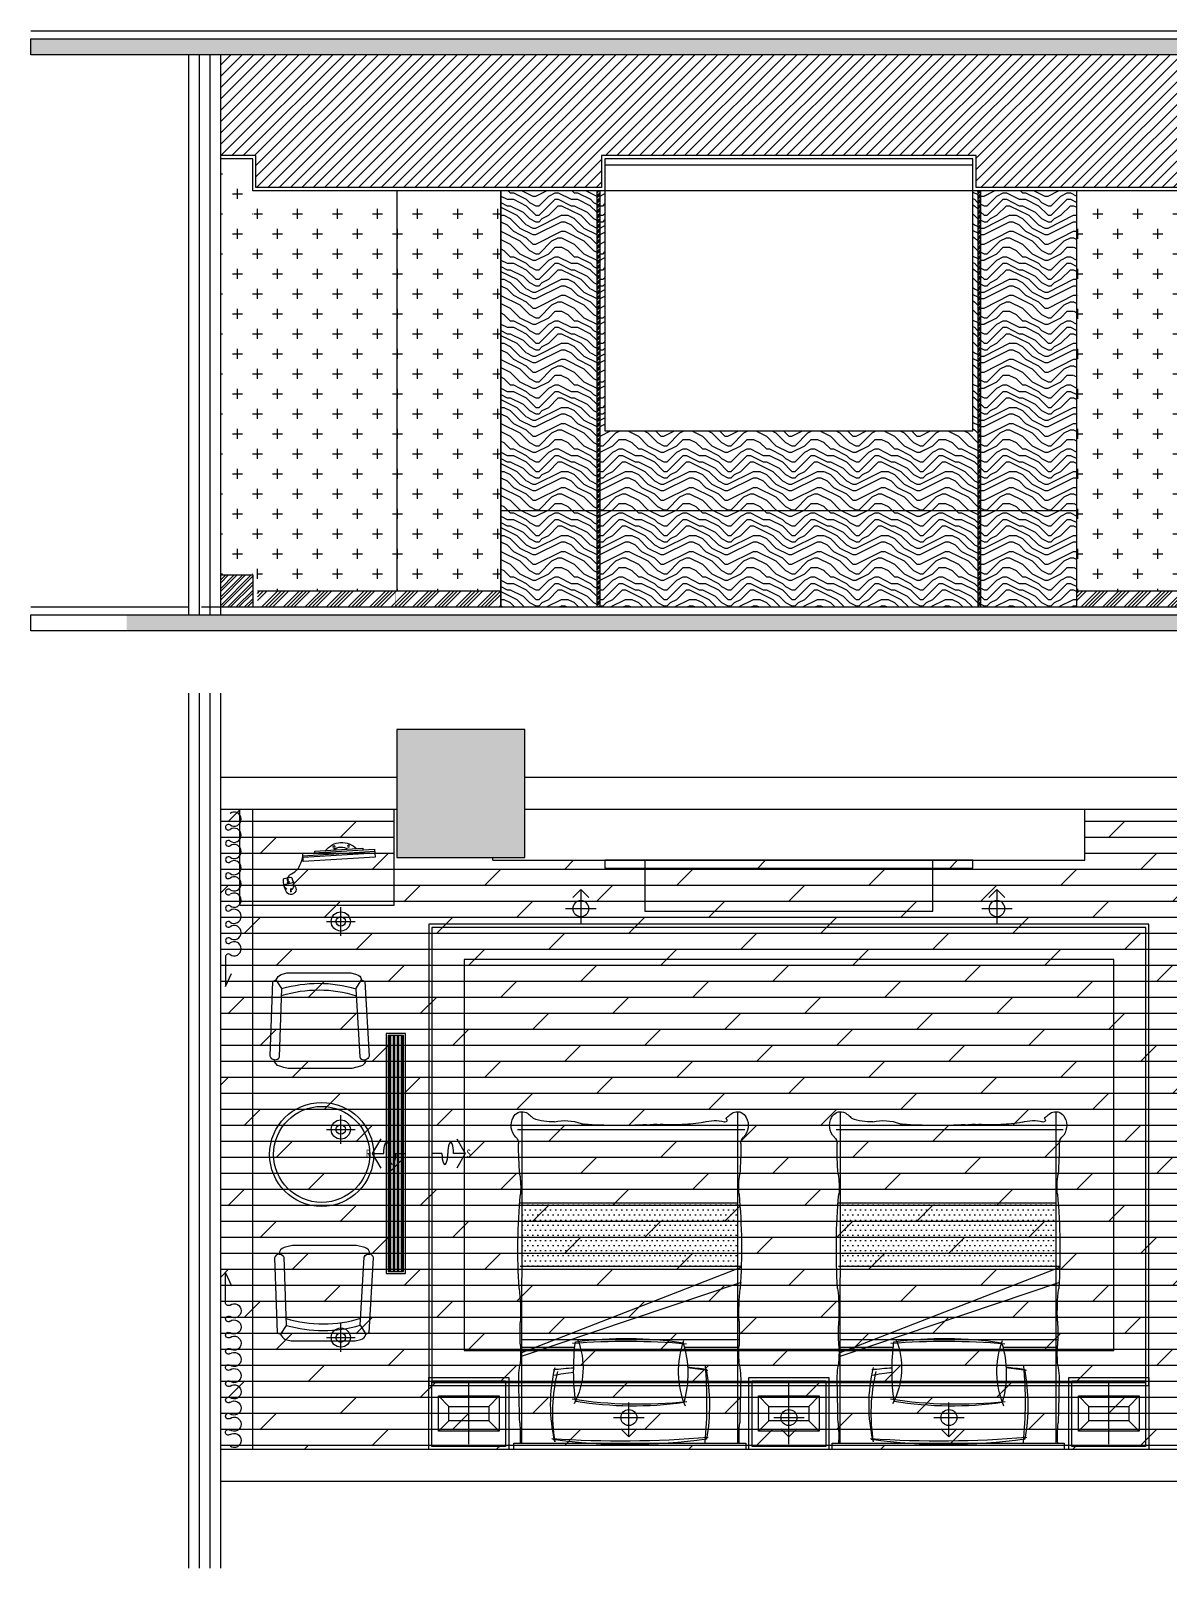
# Model space of a CAD drawing. Extents: x -153478 to 95136, y -45571 to 574449.
# Drawn here: x -9636 to -2516, y 25787 to 35393 of the extents above; entities that cross this region are included whole.
import ezdxf

# ---------------------------------------------------------------- set-up
doc = ezdxf.new("R2010")
doc.units = 0
doc.header["$LTSCALE"] = 10
doc.header["$MEASUREMENT"] = 0
doc.layers.get('0').update_dxf_attribs({"linetype": 'CONTINUOUS'})
for name, color, linetype in [('A 拆除墙体', 30, 'CONTINUOUS'), ('A 活动家具', 43, 'CONTINUOUS'), ('A 装饰完成面', 6, 'CONTINUOUS'), ('A填充', 148, 'CONTINUOUS'), ('A建筑墙体', 160, 'CONTINUOUS'), ('A建筑窗户', 136, 'CONTINUOUS'), ('COLUMN', 9, 'CONTINUOUS'), ('C地面分格', 136, 'CONTINUOUS'), ('D天花分格', 136, 'CONTINUOUS'), ('D天花灯具', 1, 'CONTINUOUS'), ('K窗帘线', 43, 'CONTINUOUS'), ('PUB_HATCH', 251, 'CONTINUOUS')]:
    doc.layers.add(name, color=color, linetype=linetype)
doc.styles.add('-宋体', font='simhei.ttf', dxfattribs={"width": 0.8})
pattern_1 = [(0, (320, 0), (400, 400), [20, -380]), (0, (40, 40), (400, 400), [40, -360]), (0, (300, 60), (400, 400), [20, -380]), (0, (60, 100), (400, 400), [20, -380]), (0, (300, 120), (400, 400), [20, -380]), (0, (80, 140), (400, 400), [20, -380]), (0, (300, 160), (400, 400), [20, -380]), (0, (80, 200), (400, 400), [20, -220, 20, -140]), (0, (80, 240), (400, 400), [40, -200, 20, -140]), (0, (60, 300), (400, 400), [20, -60, 20, -160, 20, -120]), (0, (40, 340), (400, 400), [20, -80, 40, -260]), (0, (300, 360), (400, 400), [20, -380]), (0, (40, 380), (400, 400), [20, -100, 20, -260]), (45, (0, 0), (4e-14, 400), [56.5684, -509.117]), (45, (340, 0), (4e-14, 400), [113.137, -452.5483]), (45, (340, 200), (4e-14, 400), [28.284, -537.4014]), (45, (0, 240), (4e-14, 400), [84.853, -480.8326]), (45, (340, 240), (4e-14, 400), [141.4214, -424.264]), (45, (340, 300), (4e-14, 400), [84.853, -480.8326]), (315, (260, 340), (400, -9e-14), [28.284, -537.4014]), (315, (120, 20), (400, -9e-14), [56.5684, -509.117]), (315, (140, 180), (400, -9e-14), [56.5684, -509.117]), (315, (260, 100), (400, -9e-14), [56.5684, -509.117]), (315, (240, 260), (400, -9e-14), [56.5684, -509.117]), (315, (260, 300), (400, -9e-14), [84.853, -480.8326]), (315, (160, 60), (400, -9e-14), [84.853, -480.8326]), (315, (220, 80), (400, -9e-14), [84.853, -480.8326]), (315, (160, 220), (400, -9e-14), [84.853, -480.8326]), (315, (200, 240), (400, -9e-14), [84.853, -480.8326]), (26.56505, (20, 80), (400, 2e-07), [44.7214, -849.706]), (26.56505, (320, 60), (400, 2e-07), [178.8854, -715.5418]), (26.56505, (320, 120), (400, 2e-07), [178.8854, -715.5418]), (26.56505, (320, 160), (400, 2e-07), [178.8856, -268, 89.444, -358.0976]), (26.56505, (360, 220), (400, 2e-07), [44.7214, -849.706]), (26.56505, (0, 360), (400, 2e-07), [44.7214, -849.706]), (26.56505, (320, 360), (400, 2e-07), [89.4427, -804.9845]), (333.43495, (220, 0), (400, -2e-07), [89.4427, -804.9845]), (333.43495, (80, 100), (400, -2e-07), [89.4427, -804.9845]), (333.43495, (80, 40), (400, -2e-07), [44.7214, -849.7045]), (333.43495, (100, 140), (400, -2e-07), [134.164, -760.263]), (333.43495, (180, 140), (400, -2e-07), [89.4427, -804.9845]), (333.43495, (220, 160), (400, -2e-07), [89.4427, -804.9845]), (333.43495, (100, 200), (400, -2e-07), [44.7214, -849.7045]), (333.43495, (120, 240), (400, -2e-07), [44.7214, -849.7045]), (333.43495, (280, 320), (400, -2e-07), [44.7214, -849.7045]), (333.43495, (260, 180), (400, -2e-07), [44.7214, -849.7045]), (333.43495, (80, 300), (400, -2e-07), [134.164, -760.263]), (333.43495, (60, 340), (400, -2e-07), [89.4427, -804.9845]), (333.43495, (280, 220), (400, -2e-07), [44.72, -402.48, 44.72, -402.5072]), (333.43495, (160, 300), (400, -2e-07), [89.4427, -804.9845]), (333.43495, (180, 340), (400, -2e-07), [89.4427, -804.9845]), (333.43495, (60, 380), (400, -2e-07), [89.4427, -804.9845]), (333.43495, (180, 380), (400, -2e-07), [89.4427, -804.9845])]

# ---------------------------------------------------------------- blocks, each defined once
blk = doc.blocks.new('_FZH')
at = {"color": 160}
blk.add_lwpolyline([(-0.5, -0.5), (0.5, -0.5), (0.5, 0.5), (-0.5, 0.5)], close=True, dxfattribs=at)
at = {"layer": 'PUB_HATCH', "color": 8}
blk.add_solid([(-0.5, -0.5), (0.5, -0.5), (-0.5, 0.5), (0.5, 0.5)], dxfattribs=at)
blk = doc.blocks.new('*U799')
at = {"linetype": 'ByBlock'}
h = blk.add_hatch(dxfattribs=at)
h.set_pattern_fill('ANSI34', color=250, scale=30)
h.set_pattern_definition([(45, (2400, 0), (-15.9099, 15.9099), []), (45, (2405.303, 0), (-15.9099, 15.9099), []), (45, (2410.607, 0), (-15.9099, 15.9099), []), (45, (2415.91, 0), (-15.9099, 15.9099), [])])
h.paths.add_polyline_path([(0, 0), (0, 20), (2600, 20), (2600, 0)])
at = {"color": 30, "linetype": 'ByBlock'}
blk.add_lwpolyline([(0, 0), (0, 20), (2600, 20), (2600, 0)], close=True, dxfattribs=at)
blk = doc.blocks.new('*U529')
at = {"linetype": 'ByBlock'}
h = blk.add_hatch(dxfattribs=at)
h.set_pattern_fill('ANSI34', color=250, scale=30)
h.set_pattern_definition([(45, (2400, 0), (-15.9099, 15.9099), []), (45, (2405.303, 0), (-15.9099, 15.9099), []), (45, (2410.607, 0), (-15.9099, 15.9099), []), (45, (2415.91, 0), (-15.9099, 15.9099), [])])
h.paths.add_polyline_path([(0, 0), (0, 20), (2600, 20), (2600, 0)])
at = {"color": 30, "linetype": 'ByBlock'}
blk.add_lwpolyline([(0, 0), (0, 20), (2600, 20), (2600, 0)], close=True, dxfattribs=at)
blk = doc.blocks.new('DRAPES2')
at = {"layer": 'K窗帘线', "color": 43}
for p, q in [((0, 0), (82, 37.3)), ((186.3, 0), (0, 0))]:
    blk.add_line(p, q, dxfattribs=at)
at = {"layer": 'K窗帘线', "color": 43, "linetype": 'ByBlock', "extrusion": (0, 0, -1)}
for centre, major_axis, start_param, end_param in [((236.9, 53.6), (-31.3, 31.3), 4.8823, 7.06864), ((236.9, 53.6), (-31.3, 31.3), 0.785455, 2.971795), ((338.2, 53.5), (31.3, 31.3), 3.311504, 5.497844), ((338.2, 53.5), (-31.3, 31.3), 0.785455, 2.971795), ((439.4, 53.5), (-31.3, 31.3), 4.8823, 7.06864), ((439.4, 53.5), (-31.3, 31.3), 0.785455, 2.971795), ((540.7, 53.5), (31.3, 31.3), 3.311504, 5.497844), ((540.7, 53.5), (31.3, 31.3), -0.785341, 1.400999), ((641.9, 53.5), (-31.3, 31.3), 4.8823, 7.06864), ((641.9, 53.5), (-31.3, 31.3), 0.785455, 2.971795), ((743.2, 53.5), (31.3, 31.3), 3.311504, 5.497844), ((743.2, 53.5), (-31.3, 31.3), 0.785455, 2.971795), ((844.4, 53.5), (-31.3, 31.3), 4.8823, 7.06864), ((844.4, 53.5), (-31.3, 31.3), 0.785455, 2.971795), ((945.7, 53.5), (31.3, 31.3), 3.311504, 5.497844), ((945.7, 53.5), (31.3, 31.3), -0.785341, 1.400999), ((186.3, 17.8), (-12.6, 12.6), 1.740708, 3.927048), ((287.6, 17.7), (-12.6, 12.6), 1.740708, 6.113388), ((388.8, 17.7), (-12.6, 12.6), 1.740708, 6.113388), ((490.1, 17.7), (12.6, 12.6), 0.169911, 4.542591), ((591.3, 17.7), (12.6, 12.6), 2.356251, 4.542591), ((591.3, 17.7), (-12.6, 12.6), 1.740708, 3.927048), ((692.6, 17.7), (-12.6, 12.6), 1.740708, 6.113388), ((793.8, 17.7), (-12.6, 12.6), 1.740708, 6.113388), ((895.1, 17.7), (12.6, 12.6), 0.169911, 4.542591), ((996.3, 17.7), (12.6, 12.6), 2.356251, 4.542591)]:
    blk.add_ellipse(centre, major_axis=major_axis, ratio=1, start_param=start_param, end_param=end_param, dxfattribs=at)
at = {"layer": 'K窗帘线', "color": 43, "extrusion": (0, 0, -1)}
for centre, major_axis, start_param, end_param in [((1046.7, 53.5), (-31.3, 31.3), 4.8823, 7.06864), ((1046.7, 53.5), (-31.3, 31.3), 0.785455, 2.971795), ((996.1, 17.7), (-12.6, 12.6), 1.740708, 3.927048)]:
    blk.add_ellipse(centre, major_axis=major_axis, ratio=1, start_param=start_param, end_param=end_param, dxfattribs=at)
blk = doc.blocks.new('A$C009A5797')
at = {"layer": 'A 活动家具', "linetype": 'Continuous'}
h = blk.add_hatch(dxfattribs=at)
h.set_pattern_fill('DOTS', color=256, scale=20, style=0)
h.set_pattern_definition([(0, (-14785.876, -183188.47), (15.875, 31.75), [0, -31.75])])
h.paths.add_polyline_path([(672.9, -1541.3), (672.9, -1145.3), (-673.9, -1145.3), (-673.5, -1541.3)])
for p, q in [((725, 0), (-725, 0)), ((-675, -40), (-672.9, -2109)), ((675, -40), (675, -2109)), ((-675.5, -584), (698.3, -1046)), ((-674.4, -606.6), (697, -1139.8)), ((-343.4, -637.4), (-674.4, -637)), ((682.6, -638.4), (342.8, -638)), ((-672.3, -688.7), (684.7, -688.7)), ((-685, -1145.3), (697.2, -1145.3)), ((-684, -1541.3), (672.9, -1541.3)), ((-700.4, -2000), (719.1, -2000))]:
    blk.add_line(p, q, dxfattribs=at)
blk.add_lwpolyline([(-725, 0), (-725, -40), (725, -40), (725, 0)], dxfattribs=at)
for centre, radius, start, end in [((-1575.9, -84.9), 892.2, 354.75915, 2.88184), ((514.2, -279.6), 1008.3, 166.76262, 193.379), ((-51, -6579.3), 6526.4, 85.23673, 93.81934), ((599.9, -228), 1080.4, 170.47988, 193.86928), ((-11.9, -3494.1), 3463.6, 81.8348, 97.77169), ((-2123.1, -295.6), 2604, 354.96355, 5.51745), ((-727.6, -275.4), 1225.7, 349.36162, 9.85155), ((1454.2, -87.4), 770.7, 176.47614, 185.88287), ((20492.4, -723.8), 21187.2, 178.49238, 179.10433), ((-20492.3, -723.8), 21187.2, 0.89567, 1.50762), ((54.9, -3054.3), 2771.3, 83.74761, 98.62019), ((-767.7, -510.6), 476.4, 338.04758, 28.07993), ((22.2, -2611), 2339.1, 82.24544, 98.83963), ((872.6, -487.9), 567.4, 157.46258, 199.88393), ((1139.9, -495.6), 1490.1, 172.44671, 186.84862), ((-291.9, -474.8), 655.3, 342.85913, 16.07365), ((-115.7, -432.5), 577.9, 176.03666, 189.53314), ((139.9, 3088.4), 3606.5, 260.12572, 262.19158), ((115.8, -432.5), 577.9, 350.46686, 3.96334), ((-1479.3, -606), 797.5, 356.782, 5.59148), ((33.1, 4425), 4951.6, 264.086, 265.56212), ((152.3, 1590), 2116.7, 275.68835, 278.8235), ((222.3, 1099.5), 1617.7, 274.96667, 279.48606), ((1479.4, -606), 797.5, 174.40852, 183.218), ((812.5, -727.1), 1497.5, 177.0776, 182.9224), ((-20.9, 3860), 4537.3, 265.74423, 274.74094), ((-21.5, 1703.9), 2398.4, 262.38074, 278.53307), ((-812.4, -727.1), 1497.5, 357.0776, 2.9224), ((-1978.3, -856.8), 1296.3, 353.33019, 2.35813), ((1978.5, -856.8), 1296.3, 177.64187, 186.66981), ((3140.5, -1251.1), 3839, 176.3593, 185.15102), ((-3140.3, -1251.1), 3839, 354.84898, 3.6407), ((-1189.8, -1640.2), 508.8, 350.76993, 5.00453), ((1190, -1640.2), 508.8, 174.99547, 189.23007), ((1981.4, -1910.5), 2675.7, 175.95616, 180.02809), ((-1981.3, -1910.5), 2675.7, 359.97191, 4.04384), ((-748.6, -1913.1), 54.3, 313.7565, 1.4444), ((748.7, -1913.1), 54.3, 178.5556, 226.2435), ((-635.8, -2025.5), 104.9, 135.78413, 208.72126), ((636, -2025.5), 104.9, 331.27874, 44.21587), ((-672.3, -2050.4), 61.1, 204.65516, 287.05817), ((-709.4, -1983.4), 137, 293.70607, 321.95597), ((-483.6, -2398.1), 350.7, 87.74964, 109.64634), ((-403.9, -1777.3), 278.3, 256.29612, 291.05605), ((-335.5, -1849.1), 190.6, 279.54829, 285.67625), ((-71.6, -4861.5), 2836.9, 86.41809, 94.29456), ((168.1, -1228), 804.6, 265.54391, 271.72422), ((273.7, -2953.2), 924.5, 86.58351, 95.04736), ((293.2, -2953.2), 923.5, 79.4443, 87.79245), ((531.4, -1822), 233.7, 252.81922, 285.00129), ((596.7, -2057.8), 11.2, 296.22056, 115.59262), ((709.6, -1983.5), 137, 218.04403, 246.29393), ((672.4, -2050.4), 61.1, 252.94183, 335.34484)]:
    blk.add_arc(centre, radius, start, end, dxfattribs=at)
blk = doc.blocks.new('600x450床头几')
at = {"layer": 'A 活动家具', "color": 8, "linetype": 'Continuous'}
for p, q in [((-175, 45), (-240, 110)), ((-50, -190), (-50, 190)), ((75, 45), (140, 110)), ((222.8, 0), (-322.8, 0)), ((-175, -45), (-240, -110)), ((75, -45), (140, -110))]:
    blk.add_line(p, q, dxfattribs=at)
at = {"layer": 'A 活动家具', "linetype": 'Continuous'}
for points in [[(200, 225), (200, -225), (-300, -225), (-300, 225)], [(180, 205), (180, -205), (-280, -205), (-280, 205)], [(140, -110), (-240, -110), (-240, 110), (140, 110)]]:
    blk.add_lwpolyline(points, close=True, dxfattribs=at)
at = {"layer": 'A 活动家具', "color": 8, "linetype": 'Continuous'}
blk.add_lwpolyline([(75, -45), (-175, -45), (-175, 45), (75, 45)], close=True, dxfattribs=at)
blk = doc.blocks.new('QRQR')
at = {"layer": 'A 活动家具', "linetype": 'Continuous'}
for p, q in [((-230.2, -97.6), (-266.4, -42.7)), ((231.9, -98.3), (266.4, -42.7))]:
    blk.add_line(p, q, dxfattribs=at)
blk.add_lwpolyline([(-191.6, -596.5), (-217.7, -590), (-243.8, -583.5, -0.344151), (-275.6, -542.7, -0.318714), (-303.8, -519.8), (-286.5, -51.7), (-266.4, -42.7, -0.164168), (-235.1, -8.9), (-199.7, 0), (199.7, 0), (235.1, -8.9, -0.298595), (266.4, -42.7), (288.2, -52.5), (315, -520.5, -0.274063), (291.9, -542.7, -0.344151), (260, -583.5), (207.8, -596.5), (-191.6, -596.5)], format="xyb", close=True, dxfattribs=at)
blk.add_lwpolyline([(-275.6, -542.7, 0.318714), (-244.7, -523.6), (-230.2, -97.6, -0.143237), (231.9, -98.3), (255.9, -524.4, 0.364606), (291.9, -542.7)], format="xyb", dxfattribs=at)
at = {"layer": 'A 活动家具', "linetype": 'Continuous', "extrusion": (-1.0584e-16, -3.00163e-16, -1)}
blk.add_ellipse((-0.4, -887.8), major_axis=(600.9, 499.9), ratio=1, start_param=-1.177212, end_param=-0.571226, dxfattribs=at)
blk = doc.blocks.new('QBLOCK2008041212054960')
at = {"layer": 'A 活动家具'}
for p, q in [((-264.3, 158.3, -1040), (172.8, 51.4, -1040)), ((-261.9, 168, -1040), (175.2, 61.1, -1040)), ((-184.5, 174.8, -1040), (-186.9, 165.1, -1040)), ((106.9, 103.6, -1040), (-184.5, 174.8, -1040)), ((104.5, 93.9, -1040), (106.9, 103.6, -1040)), ((219.3, -85.2, -1040), (205.2, -113.3, -1040)), ((267, -98, -1040), (225.5, -82.7, -1040)), ((247.2, -90.7, -1040), (245.6, -94.3, -1040)), ((207.1, -105, -1040), (201, -117.3, -1040)), ((201, -117.3, -1040), (203.1, -118.5, -1040)), ((261.8, -134.2, -1040), (205.2, -113.3, -1040)), ((207.1, -105, -1040), (208.9, -105.9, -1040)), ((234.3, -120.4, -1040), (233, -123.6, -1040)), ((239.3, -108.8, -1040), (237, -114.1, -1040))]:
    blk.add_line(p, q, dxfattribs=at)
at = {"layer": 'A 活动家具', "elevation": -1040}
blk.add_lwpolyline([(-258.3, 182.6), (-270.2, 134), (166.9, 27.1), (178.8, 75.7)], close=True, dxfattribs=at)
at = {"layer": 'A 活动家具'}
for centre in [(-94.4, 172.3, -1040), (-6.2, 150.7, -1040)]:
    blk.add_circle(centre, 6.6, dxfattribs=at)
for centre, radius, start, end in [((-72.4, 61.1, -1040), 128.4, 27.03317, 125.48048), ((-62.9, 90.3, -1040), 69.4, 36.32293, 116.19072), ((223.8, -87.4, -1040), 5, 69.71217, 153.2894), ((214.3, -155.9, -1040), 33.4, 171.1828, 247.4847), ((253.4, -136, -1040), 53.3, 164.76817, 205.26714), ((213.6, -160.9, -1040), 28.6, 244.82124, 324.86169), ((253.4, -136, -1040), 53.3, 154.76293, 164.76817), ((181.3, -161.7, -1040), 27.9, 333.84389, 25.10416), ((181.3, -161.7, -1040), 30.9, 334.41458, 18.50856), ((112.7, -77.2, -1040), 159.6, 321.12939, 350.49259), ((214.7, -114.2, -1040), 51.2, 296.42725, 336.99947), ((265.2, -102.7, -1040), 5, 350.49259, 69.71217)]:
    blk.add_arc(centre, radius, start, end, dxfattribs=at)
for centre, major_axis in [((242.5, -101.6, -1040), (3.15, 7.28)), ((236, -117.4, -1040), (-7.45, 2.72))]:
    blk.add_ellipse(centre, major_axis=major_axis, ratio=0.432067, dxfattribs=at)
for points, knots in [([(247.2, -90.7, -1040), (238.3, -78.1, -1040), (237.2, -65.2, -1040), (204.9, -47.5, -1040), (184.5, -12.3, -1040), (174, 56.2, -1040)], [0, 0, 0, 0, 54.549651, 126.009239, 156.340807, 156.340807, 156.340807, 156.340807]), ([(202, -122, -1040), (200.5, -124.3, -1040), (196.4, -129.2, -1040), (190.1, -135.8, -1040), (183.8, -142.6, -1040), (181.8, -148.2, -1040), (181.3, -150.8, -1040)], [9.51244, 9.51244, 9.51244, 9.51244, 17.355242, 27.460135, 36.892546, 44.800695, 44.800695, 44.800695, 44.800695])]:
    blk.add_open_spline(points, degree=3, knots=knots, dxfattribs=at)
blk = doc.blocks.new('暗装射灯(角度可调)')
at = {"color": 8, "linetype": 'ByBlock'}
for p, q in [((2.4, 0), (-1.9, 0)), ((0, -1.9), (0, 1.9))]:
    blk.add_line(p, q, dxfattribs=at)
blk.add_lwpolyline([(1.4, 1), (2.4, 0), (1.4, -1)], dxfattribs=at)
at = {"color": 0, "linetype": 'ByBlock'}
blk.add_circle((0, 0), 1, dxfattribs=at)
blk = doc.blocks.new('*U62')
at = {"xscale": 50, "yscale": 50, "zscale": 50}
blk.add_blockref('暗装射灯(角度可调)', (27895.3, -2006.6), dxfattribs=at)
blk = doc.blocks.new('暗装筒灯')
at = {"color": 8}
for p, q in [((-90, 0), (90, 0)), ((0, -90), (0, 90))]:
    blk.add_line(p, q, dxfattribs=at)
blk.add_circle((0, 0), 60)
blk.add_circle((0, 0), 30, dxfattribs=at)
blk = doc.blocks.new('*U66')
blk.add_blockref('暗装筒灯', (0, 0))
blk = doc.blocks.new('*U653')
at = {"color": 8}
for p, q in [((-737.5, 42.5), (737.5, 42.5)), ((-737.5, 32.5), (737.5, 32.5)), ((-737.5, 17.5), (737.5, 17.5)), ((-737.5, 7.5), (737.5, 7.5)), ((-737.5, -7.5), (737.5, -7.5)), ((-737.5, -17.5), (737.5, -17.5)), ((-737.5, -32.5), (737.5, -32.5)), ((-737.5, -42.5), (737.5, -42.5))]:
    blk.add_line(p, q, dxfattribs=at)
for points in [[(750, 60), (-750, 60), (-750, -60), (750, -60)], [(737.5, 47.5), (-737.5, 47.5), (-737.5, -47.5), (737.5, -47.5)]]:
    blk.add_lwpolyline(points, close=True)
blk = doc.blocks.new('出风方向图例')
blk.add_line((62.2, 0), (0, 0))
for points in [[(207, 0), (135.3, 0)], [(154.2, 92.4), (207, 0), (154.2, -92.4)]]:
    blk.add_lwpolyline(points)
for centre, major_axis in [((80.4, 0), (0, -68.6)), ((117, 0), (0, 68.6))]:
    blk.add_ellipse(centre, major_axis=major_axis, ratio=0.266667, start_param=4.712389, end_param=7.853982)
at = {"color": 0, "linetype": 'ByBlock', "style": '-宋体', "width": 0.85}
blk.add_attdef('出风方向', (215.1, -25.1), '', height=50, dxfattribs=at)

msp = doc.modelspace()

# ---------------------------------------------------------------- hatches: boundary and pattern name
at = {"linetype": 'ByBlock'}
h = msp.add_hatch(dxfattribs=at)
h.set_pattern_fill('ANSI31', color=148, scale=400)
h.paths.add_polyline_path([(250.9, 35243.2), (-8449.1, 35243.2), (-8449.1, 34613.2), (-8229.1, 34613.2), (-8229.1, 34413.2), (-6069.1, 34413.2), (-6069.1, 34613.2), (-3729.1, 34613.2), (-3729.1, 34413.2), (250.9, 34413.2)])
h = msp.add_hatch()
h.set_pattern_fill('CROSS', color=148, scale=500)
h.paths.add_polyline_path([(-8449.1, 31993.2), (-8249.1, 31993.2), (-8249.1, 34543.2), (-8449.1, 34543.2)])
h = msp.add_hatch(dxfattribs=at)
h.set_pattern_fill('ENDGRAIN', color=148, scale=400, pattern_type=2)
h.set_pattern_definition(pattern_1)
h.paths.add_polyline_path([(-6099.1, 34393.2), (-6699.1, 34393.2), (-6699.1, 32393.2), (-6099.1, 32393.2)])
h.paths.add_polyline_path([(-6099.1, 32393.2), (-6699.1, 32393.2), (-6699.1, 31793.2), (-6099.1, 31793.2)])
h.paths.add_polyline_path([(-3099.1, 34393.2), (-3699.1, 34393.2), (-3699.1, 32393.2), (-3099.1, 32393.2)])
h.paths.add_polyline_path([(-3099.1, 32393.2), (-3699.1, 32393.2), (-3699.1, 31793.2), (-3099.1, 31793.2)])
h = msp.add_hatch(dxfattribs=at)
h.set_pattern_fill('ENDGRAIN', color=148, scale=400, pattern_type=2)
h.set_pattern_definition(pattern_1)
h.paths.add_polyline_path([(-3719.1, 31793.2), (-3719.1, 34393.2), (-3749.1, 34393.2), (-3749.1, 32893.2), (-6049.1, 32893.2), (-6049.1, 34393.2), (-6079.1, 34393.2), (-6079.1, 31793.2)])
h = msp.add_hatch()
h.set_pattern_fill('CROSS', color=148, scale=500)
h.paths.add_polyline_path([(-8219.1, 32023.2), (-8219.1, 31893.2), (-6699.1, 31893.2), (-6699.1, 34343.2), (-8229.1, 34343.2), (-8249.1, 34193.2), (-8249.1, 32023.2)])
h = msp.add_hatch()
h.set_pattern_fill('CROSS', color=148, scale=500)
h.paths.add_polyline_path([(250.9, 34343.2), (-2449.1, 34343.2), (-3099.1, 34343.2), (-3099.1, 31893.2), (250.9, 31893.2)])
h = msp.add_hatch()
h.set_pattern_fill('ANSI34', color=148, scale=10)
h.set_pattern_definition([(45, (132305.01, -536656.53), (-67.351921, 67.351921), []), (45, (132327.46, -536656.53), (-67.351921, 67.351921), []), (45, (132349.91, -536656.53), (-67.351921, 67.351921), []), (45, (132372.365, -536656.53), (-67.351921, 67.351921), [])])
h.paths.add_polyline_path([(-3099.1, 31893.2), (-3099.1, 31793.2), (250.9, 31793.2), (250.9, 31893.2)])
h.paths.add_polyline_path([(-8219.1, 31893.2), (-8219.1, 31793.2), (-6699.1, 31793.2), (-6699.1, 31893.2)])
at = {"layer": 'A填充'}
h = msp.add_hatch(dxfattribs=at)
h.set_pattern_fill('ANSI32', color=148, scale=100)
h.paths.add_polyline_path([(-8449.1, 31993.2), (-8449.1, 31793.2), (-8249.1, 31793.2), (-8249.1, 31993.2)])
at = {"layer": 'A建筑墙体'}
h = msp.add_hatch(color=8, dxfattribs=at)
h.dxf.hatch_style = 1
h.paths.add_polyline_path([(-9636.3, 35343.2), (891.4, 35343.2), (891.4, 35243.2), (-9636.3, 35243.2)])
h = msp.add_hatch(color=8, dxfattribs=at)
h.dxf.hatch_style = 1
h.paths.add_polyline_path([(-9036.3, 31743.2), (1491.4, 31743.2), (1491.4, 31643.2), (-9036.3, 31643.2)])
at = {"layer": 'C地面分格', "linetype": 'ByBlock'}
h = msp.add_hatch(dxfattribs=at)
h.set_pattern_fill('DOLMIT', color=148, scale=400)
h.set_pattern_definition([(0, (0, 17255.63), (0, 100), []), (45, (0, 17255.63), (-200, 200), [141.421, -282.843])])
edge = h.paths.add_edge_path()
edge.add_line((250.9, 29928.3), (250.9, 28828.3))
edge.add_line((250.9, 28828.3), (-1649.1, 28828.3))
edge.add_line((-1649.1, 28828.3), (-1649.1, 26528.3))
edge.add_line((-1649.1, 26528.3), (-8449.1, 26528.3))
edge.add_line((-8449.1, 26528.3), (-8449.1, 30528.3))
edge.add_line((-8449.1, 30528.3), (-7367.1, 30528.3))
edge.add_line((-7367.1, 30528.3), (-7367.1, 30210.3))
edge.add_line((-7367.1, 30210.3), (-3049.1, 30210.3))
edge.add_line((-3049.1, 30210.3), (-3049.1, 30528.3))
edge.add_line((-3049.1, 30528.3), (-249.1, 30528.3))
edge.add_line((-249.1, 30528.3), (-249.1, 29928.3))
edge.add_line((-249.1, 29928.3), (250.9, 29928.3))

# ---------------------------------------------------------------- linework, layer by layer
at = {"color": 30}
for p, q in [((-7349.1, 34393.2), (-7349.1, 31893.2)), ((-6699.1, 31793.2), (-6699.1, 34393.2)), ((-8219.1, 31893.2), (-6699.1, 31893.2)), ((-3099.1, 31893.2), (250.9, 31893.2))]:
    msp.add_line(p, q, dxfattribs=at)
at = {"color": 136, "linetype": 'ByBlock'}
msp.add_lwpolyline([(250.9, 34413.2), (-3729.1, 34413.2), (-3729.1, 34613.2), (-6069.1, 34613.2), (-6069.1, 34413.2), (-8229.1, 34413.2), (-8229.1, 34613.2), (-8449.1, 34613.2)], dxfattribs=at)
at = {"color": 160, "linetype": 'ByBlock'}
msp.add_lwpolyline([(250.9, 34393.2), (-3749.1, 34393.2), (-3749.1, 34593.2), (-6049.1, 34593.2), (-6049.1, 34393.2), (-8249.1, 34393.2), (-8249.1, 34593.2), (-8449.1, 34593.2)], dxfattribs=at)
at = {"layer": 'A 拆除墙体', "linetype": 'ByBlock'}
for p, q in [((-6099.1, 32393.2), (-6699.1, 32393.2)), ((-3719.1, 32393.2), (-6079.1, 32393.2)), ((-3099.1, 32393.2), (-3699.1, 32393.2))]:
    msp.add_line(p, q, dxfattribs=at)
for points in [[(-3749.1, 34553.2), (-6049.1, 34553.2), (-6049.1, 32893.2), (-3749.1, 32893.2)], [(-6699.1, 31793.2), (-3099.1, 31793.2), (-3099.1, 34393.2), (-6699.1, 34393.2)]]:
    msp.add_lwpolyline(points, close=True, dxfattribs=at)
at = {"layer": 'A 拆除墙体', "linetype": 'ByBlock', "const_width": 0.3}
msp.add_lwpolyline([(-7349.1, 31893.2), (-7359.1, 31893.2), (-7359.1, 31793.2)], dxfattribs=at)
at = {"layer": 'A 活动家具'}
msp.add_lwpolyline([(-7367.1, 30528.3), (-7367.1, 29928.3), (-8329.1, 29928.3), (-8329.1, 30528.3)], dxfattribs=at)
for points in [[(-6049.1, 30160.3), (-3749.1, 30160.3), (-3749.1, 30210.3), (-6049.1, 30210.3)], [(-3999.1, 29892.3), (-3999.1, 30210.3), (-5799.1, 30210.3), (-5799.1, 29892.3)]]:
    msp.add_lwpolyline(points, close=True, dxfattribs=at)
for radius in [325, 300]:
    msp.add_circle((-7818.5, 28372.6), radius, dxfattribs=at)
at = {"layer": 'A 装饰完成面'}
for p, q in [((-3099.1, 31793.2), (-3099.1, 34393.2)), ((-6749.1, 30210.3), (-6749.1, 30228.3))]:
    msp.add_line(p, q, dxfattribs=at)
at = {"layer": 'A 装饰完成面', "const_width": 0.3}
msp.add_lwpolyline([(-8449.1, 31993.2), (-8449.1, 32023.2), (-8249.1, 32023.2), (-8219.1, 32023.2), (-8219.1, 31793.2)], dxfattribs=at)
at = {"layer": 'A 装饰完成面'}
msp.add_lwpolyline([(-6749.1, 30210.3), (-3049.1, 30210.3), (-3049.1, 30528.3)], dxfattribs=at)
at = {"layer": 'A建筑墙体', "color": 160}
for p, q in [((-9636.3, 35393.2), (891.4, 35393.2)), ((-9636.3, 31793.2), (-8649.1, 31793.2)), ((-8569.1, 31793.2), (250.9, 31793.2))]:
    msp.add_line(p, q, dxfattribs=at)
at = {"layer": 'A建筑墙体'}
for p, q in [((-7349.1, 30728.3), (-8449.1, 30728.3)), ((-349.1, 30728.3), (-6549.1, 30728.3)), ((-7349.1, 30528.3), (-8449.1, 30528.3)), ((-249.1, 30528.3), (-6549.1, 30528.3)), ((-349.1, 26528.3), (-8449.1, 26528.3)), ((-349.1, 26328.3), (-8449.1, 26328.3))]:
    msp.add_line(p, q, dxfattribs=at)
at = {"layer": 'A建筑墙体', "color": 160}
for points in [[(-9636.3, 35343.2), (891.4, 35343.2), (891.4, 35243.2), (-9636.3, 35243.2)], [(-9636.3, 31743.2), (891.4, 31743.2), (891.4, 31643.2), (-9636.3, 31643.2)]]:
    msp.add_lwpolyline(points, close=True, dxfattribs=at)
msp.add_lwpolyline([(-8449.1, 31993.2), (-8249.1, 31993.2), (-8249.1, 31793.2)], dxfattribs=at)
at = {"layer": 'A建筑窗户', "color": 136}
for p, q in [((-8649.1, 31743.2), (-8649.1, 35243.2)), ((-8582.4, 31743.2), (-8582.4, 35243.2)), ((-8515.8, 31743.2), (-8515.8, 35243.2)), ((-8449.1, 31743.2), (-8449.1, 35243.2)), ((-8649.1, 30628.3), (-8649.1, 31254.4)), ((-8582.4, 30628.3), (-8582.4, 31254.4)), ((-8515.8, 30628.3), (-8515.8, 31254.4)), ((-8449.1, 30628.3), (-8449.1, 31254.4)), ((-8649.1, 26428.3), (-8649.1, 30628.3)), ((-8582.4, 26428.3), (-8582.4, 30628.3)), ((-8515.8, 26428.3), (-8515.8, 30628.3)), ((-8449.1, 26428.3), (-8449.1, 30628.3)), ((-8649.1, 25787), (-8649.1, 26428.3)), ((-8582.4, 25787), (-8582.4, 26428.3)), ((-8515.8, 25787), (-8515.8, 26428.3)), ((-8449.1, 25787), (-8449.1, 26428.3))]:
    msp.add_line(p, q, dxfattribs=at)
at = {"layer": 'D天花分格', "linetype": 'ByBlock'}
msp.add_lwpolyline([(-8249.1, 26528.3), (-8249.1, 30528.3)], dxfattribs=at)
for points in [[(-7149.1, 26928.3), (-2649.1, 26928.3), (-2649.1, 29810.3), (-7149.1, 29810.3)], [(-7129.1, 26948.3), (-2669.1, 26948.3), (-2669.1, 29790.3), (-7129.1, 29790.3)], [(-6929.1, 27148.3), (-2869.1, 27148.3), (-2869.1, 29590.3), (-6929.1, 29590.3)]]:
    msp.add_lwpolyline(points, close=True, dxfattribs=at)

# ---------------------------------------------------------------- block references
at = {"linetype": 'ByBlock', "xscale": -1, "rotation": 90}
for name, p in [('*U799', (-6079.1, 34393.2)), ('*U529', (-3699.1, 34393.2))]:
    msp.add_blockref(name, p, dxfattribs=at)
at = {"layer": 'A 活动家具', "linetype": 'Continuous', "xscale": -1, "rotation": 349.8817317012442}
msp.add_blockref('QBLOCK2008041212054960', (-7773.8, 30146, 1040), dxfattribs=at)
at = {"layer": 'A 活动家具'}
for name, p in [('QRQR', (-7836.8, 29506.5)), ('600x450床头几', (-6849.1, 26753.3)), ('600x450床头几', (-4849.1, 26753.3)), ('600x450床头几', (-2850.2, 26753.3))]:
    msp.add_blockref(name, p, dxfattribs=at)
at = {"layer": 'A 活动家具', "xscale": -1, "rotation": 180}
for name, p in [('A$C009A5797', (-5893.7, 26528.3)), ('A$C009A5797', (-3904.1, 26528.3)), ('QRQR', (-7809.3, 27207))]:
    msp.add_blockref(name, p, dxfattribs=at)
at = {"layer": 'COLUMN', "color": 3, "xscale": 799.9999999986271, "yscale": 799.9962022249175, "zscale": 799.9962022249176, "rotation": 269.9999999463837}
msp.add_blockref('_FZH', (-6949.1, 30628.3), dxfattribs=at)
msp.add_blockref('_FZH', (-6949.1, 30628.3), dxfattribs=at)
at = {"layer": 'D天花灯具', "xscale": -1, "rotation": 270}
for p in [(-4192.5, 2013), (-1592.5, 2013)]:
    msp.add_blockref('*U62', p, dxfattribs=at)
at = {"layer": 'D天花灯具'}
for p in [(-7699.1, 29828.3), (-7699.1, 28528.3), (-7699.1, 27228.3)]:
    msp.add_blockref('*U66', p, dxfattribs=at)
at = {"layer": 'D天花灯具', "rotation": 270}
for name, p in [('*U653', (-7355.2, 28378.3)), ('*U62', (-3892.5, 54623.6)), ('*U62', (-2892.5, 54623.6)), ('*U62', (-1892.5, 54623.6))]:
    msp.add_blockref(name, p, dxfattribs=at)
at = {"layer": 'D天花灯具'}
ref = msp.add_blockref('出风方向图例', (-7295.2, 28378.3), dxfattribs=dict(at, xscale=-1))
ref.add_attrib('出风方向', 'R', (-7541.6, 28353.2), dxfattribs={"layer": '0', "color": 0, "linetype": 'ByBlock', "height": 50, "style": '-宋体', "width": 0.85})
msp.add_blockref('出风方向图例', (-7129.1, 28378.3), dxfattribs=at).add_auto_attribs({'出风方向': 'S'})
at = {"layer": 'K窗帘线', "xscale": -1, "rotation": 270}
msp.add_blockref('DRAPES2', (-8419.1, 29420.8), dxfattribs=at)
at = {"layer": 'K窗帘线', "rotation": 270}
msp.add_blockref('DRAPES2', (-8419.1, 27632.5), dxfattribs=at)

doc.saveas('drawing.dxf')
